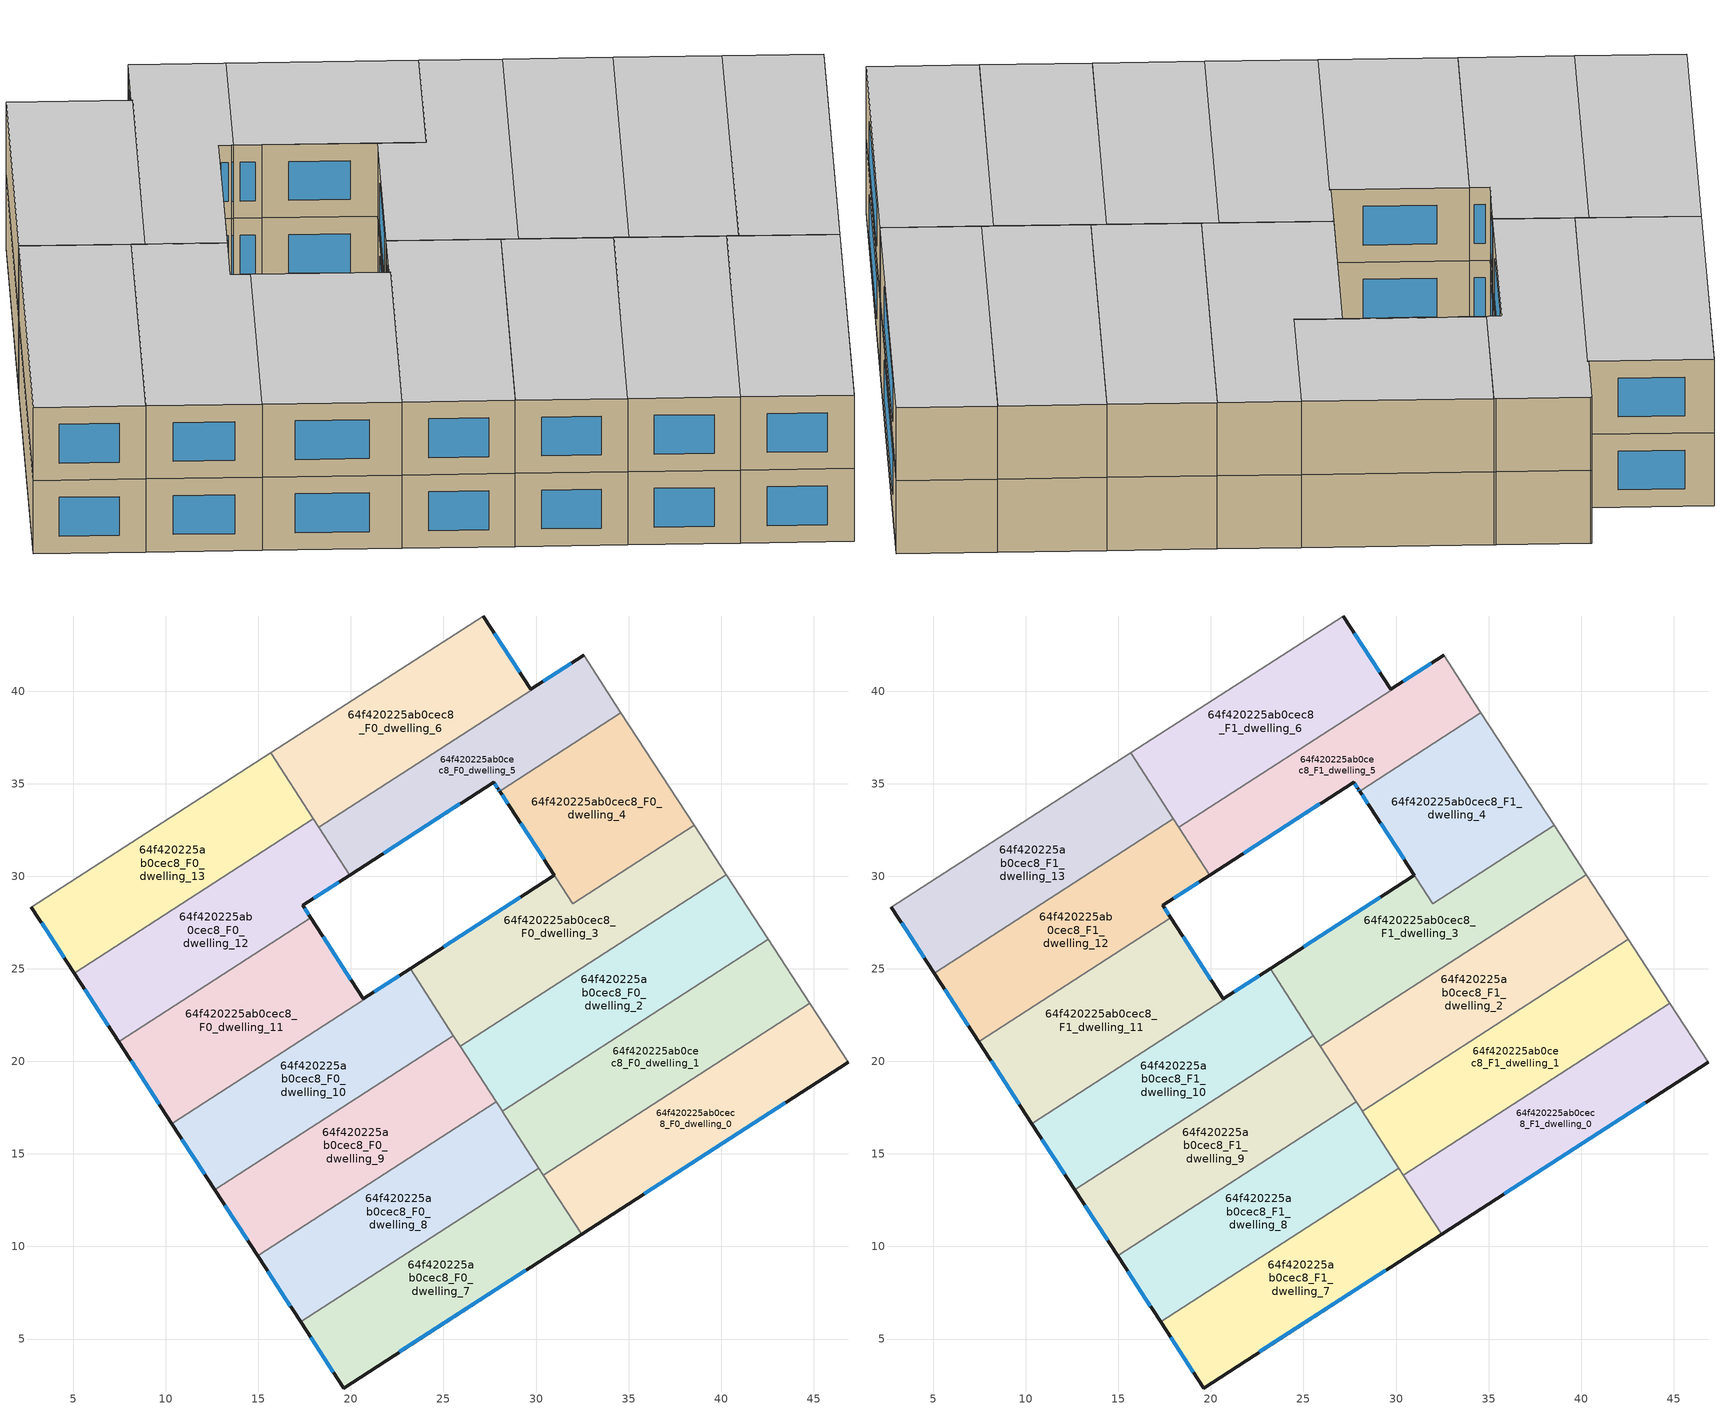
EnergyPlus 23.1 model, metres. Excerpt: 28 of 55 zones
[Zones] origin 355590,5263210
64f420225ab0cec8_F0_dwelling_0
 floor ground (EU_floor_Construction): 44.78,23.15 46.86,19.95 32.46,10.66 30.4,13.86 z0
 wall outside (EU_wall_Construction): 32.46,10.66 46.86,19.95 z0:3
 wall to 64f420225ab0cec8_F0_dwelling_1 (EU_wall_Construction): 44.78,23.15 30.4,13.86 z0:3
 wall adiabatic (EU_wall_Construction): 46.86,19.95 44.78,23.15 z0:3
 wall to 64f420225ab0cec8_F0_dwelling_7 (EU_wall_Construction): 30.4,13.86 32.46,10.66 z0:3
 window (EU_Window_Construction): 35.84,12.84 43.48,17.77 z0.7:2.3
64f420225ab0cec8_F0_dwelling_1
 floor ground (EU_floor_Construction): 42.54,26.6 44.78,23.15 30.4,13.86 28.16,17.32 z0
 wall to 64f420225ab0cec8_F0_dwelling_2 (EU_wall_Construction): 42.54,26.6 28.16,17.32 z0:3
 wall adiabatic (EU_wall_Construction): 44.78,23.15 42.54,26.6 z0:3
 wall to 64f420225ab0cec8_F0_dwelling_8 (EU_wall_Construction): 28.16,17.32 30.15,14.24 z0:3
 wall to 64f420225ab0cec8_F0_dwelling_7 (EU_wall_Construction): 30.15,14.24 30.4,13.86 z0:3
64f420225ab0cec8_F0_dwelling_10
 floor ground (EU_floor_Construction): 23.22,24.97 25.53,21.4 12.64,13.08 10.32,16.64 20.7,23.34 20.67,23.39 23.19,25.02 z0
 wall outside (EU_wall_Construction): 10.32,16.64 12.64,13.08 / 23.19,25.02 20.67,23.39 z0:3
 wall to 64f420225ab0cec8_F0_dwelling_9 (EU_wall_Construction): 12.64,13.08 25.53,21.4 z0:3
 wall to 64f420225ab0cec8_F0_dwelling_11 (EU_wall_Construction): 20.69,23.34 10.32,16.64 / 20.67,23.39 20.7,23.34 z0:3
 wall to 64f420225ab0cec8_F0_dwelling_3 (EU_wall_Construction): 25.53,21.4 23.22,24.97 23.19,25.02 z0:3
 window (EU_Window_Construction): 10.87,15.81 12.09,13.91 / 22.6,24.63 21.26,23.77 z0.7:2.3
64f420225ab0cec8_F0_dwelling_11
 floor ground (EU_floor_Construction): 17.83,27.77 20.67,23.39 20.69,23.34 10.32,16.64 7.45,21.07 z0
 wall outside (EU_wall_Construction): 20.67,23.39 17.83,27.77 / 7.45,21.07 10.32,16.64 z0:3
 wall to 64f420225ab0cec8_F0_dwelling_12 (EU_wall_Construction): 17.83,27.77 7.45,21.07 z0:3
 window (EU_Window_Construction): 20,24.42 18.49,26.74 / 8.12,20.03 9.65,17.68 z0.7:2.3
64f420225ab0cec8_F0_dwelling_12
 floor ground (EU_floor_Construction): 17.97,33.1 19.93,30.07 17.4,28.43 17.83,27.77 7.45,21.07 5.05,24.76 z0
 wall outside (EU_wall_Construction): 17.83,27.77 17.4,28.43 19.93,30.07 / 5.05,24.76 7.45,21.07 z0:3
 wall to 64f420225ab0cec8_F0_dwelling_13 (EU_wall_Construction): 17.97,33.1 5.05,24.76 z0:3
 wall to 64f420225ab0cec8_F0_dwelling_5 (EU_wall_Construction): 19.93,30.07 18.26,32.66 z0:3
 wall to 64f420225ab0cec8_F0_dwelling_6 (EU_wall_Construction): 18.26,32.66 17.97,33.1 z0:3
 window (EU_Window_Construction): 17.99,28.81 19.34,29.68 / 17.72,27.92 17.5,28.27 / 5.61,23.89 6.89,21.94 z0.7:2.3
64f420225ab0cec8_F0_dwelling_13
 floor ground (EU_floor_Construction): 15.67,36.67 17.97,33.1 5.05,24.76 2.74,28.32 z0
 wall outside (EU_wall_Construction): 2.74,28.32 5.05,24.76 z0:3
 wall adiabatic (EU_wall_Construction): 15.67,36.67 2.74,28.32 z0:3
 wall to 64f420225ab0cec8_F0_dwelling_6 (EU_wall_Construction): 17.97,33.1 15.67,36.67 z0:3
 window (EU_Window_Construction): 3.28,27.49 4.51,25.6 z0.7:2.3
64f420225ab0cec8_F0_dwelling_2
 floor ground (EU_floor_Construction): 40.27,30.1 42.54,26.6 28.16,17.32 25.9,20.82 z0
 wall to 64f420225ab0cec8_F0_dwelling_3 (EU_wall_Construction): 40.27,30.1 25.9,20.82 z0:3
 wall adiabatic (EU_wall_Construction): 42.54,26.6 40.27,30.1 z0:3
 wall to 64f420225ab0cec8_F0_dwelling_9 (EU_wall_Construction): 25.9,20.82 27.84,17.82 z0:3
 wall to 64f420225ab0cec8_F0_dwelling_8 (EU_wall_Construction): 27.84,17.82 28.16,17.32 z0:3
64f420225ab0cec8_F0_dwelling_3
 floor ground (EU_floor_Construction): 38.54,32.75 40.27,30.1 25.9,20.82 23.19,25.02 30.99,30.05 28.61,33.73 31.99,28.53 z0
 wall outside (EU_wall_Construction): 28.61,33.73 30.99,30.05 23.19,25.02 z0:3
 wall to 64f420225ab0cec8_F0_dwelling_4 (EU_wall_Construction): 38.54,32.75 31.99,28.53 28.61,33.73 z0:3
 wall adiabatic (EU_wall_Construction): 40.27,30.1 38.54,32.75 z0:3
 wall to 64f420225ab0cec8_F0_dwelling_9 (EU_wall_Construction): 25.53,21.4 25.9,20.82 z0:3
 window (EU_Window_Construction): 29.16,28.87 25.02,26.2 / 29.17,32.86 30.43,30.91 z0.7:2.3
64f420225ab0cec8_F0_dwelling_4
 floor ground (EU_floor_Construction): 34.59,38.84 38.54,32.75 31.99,28.53 28.03,34.6 z0
 wall outside (EU_wall_Construction): 28.03,34.6 28.6,33.72 z0:3
 wall to 64f420225ab0cec8_F0_dwelling_5 (EU_wall_Construction): 34.59,38.84 28.03,34.6 z0:3
 wall adiabatic (EU_wall_Construction): 38.54,32.75 34.59,38.84 z0:3
 window (EU_Window_Construction): 28.17,34.4 28.47,33.93 z0.7:2.3
64f420225ab0cec8_F0_dwelling_5
 floor ground (EU_floor_Construction): 32.59,41.91 34.53,38.92 34.59,38.84 28.03,34.6 27.98,34.69 27.72,35.09 19.93,30.07 18.26,32.66 29.74,40.07 29.72,40.1 32.57,41.94 z0
 wall outside (EU_wall_Construction): 19.93,30.07 27.72,35.09 27.98,34.69 28.03,34.6 / 32.57,41.94 29.72,40.1 z0:3
 wall to 64f420225ab0cec8_F0_dwelling_6 (EU_wall_Construction): 29.72,40.1 29.74,40.07 / 29.73,40.06 18.26,32.66 z0:3
 wall adiabatic (EU_wall_Construction): 34.59,38.84 34.53,38.92 32.59,41.91 32.57,41.94 z0:3
 window (EU_Window_Construction): 27.78,35 27.92,34.78 / 21.76,31.25 25.89,33.91 / 31.9,41.51 30.39,40.53 / 27.99,34.67 28.02,34.62 z0.7:2.3
64f420225ab0cec8_F0_dwelling_6
 floor ground (EU_floor_Construction): 27.14,44.07 29.71,40.1 29.74,40.07 18.26,32.66 15.67,36.67 z0
 wall outside (EU_wall_Construction): 29.71,40.1 27.14,44.07 z0:3
 wall adiabatic (EU_wall_Construction): 27.14,44.07 15.67,36.67 z0:3
 window (EU_Window_Construction): 29.11,41.03 27.74,43.14 z0.7:2.3
64f420225ab0cec8_F0_dwelling_7
 floor ground (EU_floor_Construction): 30.15,14.24 32.46,10.66 19.6,2.35 17.28,5.93 z0
 wall outside (EU_wall_Construction): 17.28,5.93 19.6,2.35 32.46,10.66 z0:3
 wall to 64f420225ab0cec8_F0_dwelling_8 (EU_wall_Construction): 30.15,14.24 17.28,5.93 z0:3
 window (EU_Window_Construction): 22.62,4.3 29.44,8.71 / 17.82,5.09 19.05,3.19 z0.7:2.3
64f420225ab0cec8_F0_dwelling_8
 floor ground (EU_floor_Construction): 27.84,17.82 30.15,14.24 17.28,5.93 14.96,9.5 z0
 wall outside (EU_wall_Construction): 14.96,9.5 17.28,5.93 z0:3
 wall to 64f420225ab0cec8_F0_dwelling_9 (EU_wall_Construction): 27.84,17.82 14.96,9.5 z0:3
 window (EU_Window_Construction): 15.5,8.66 16.73,6.77 z0.7:2.3
64f420225ab0cec8_F0_dwelling_9
 floor ground (EU_floor_Construction): 25.53,21.4 27.84,17.82 14.96,9.5 12.64,13.08 z0
 wall outside (EU_wall_Construction): 12.64,13.08 14.96,9.5 z0:3
 window (EU_Window_Construction): 13.18,12.24 14.41,10.34 z0.7:2.3
64f420225ab0cec8_F1_dwelling_0
 floor to 64f420225ab0cec8_F0_dwelling_0 (EU_floor_Construction): 44.78,23.15 46.86,19.95 32.46,10.66 30.4,13.86 z3
 wall outside (EU_wall_Construction): 32.46,10.66 46.86,19.95 z3:6
 wall to 64f420225ab0cec8_F1_dwelling_1 (EU_wall_Construction): 44.78,23.15 30.4,13.86 z3:6
 wall adiabatic (EU_wall_Construction): 46.86,19.95 44.78,23.15 z3:6
 wall to 64f420225ab0cec8_F1_dwelling_7 (EU_wall_Construction): 30.4,13.86 32.46,10.66 z3:6
 window (EU_Window_Construction): 35.84,12.84 43.48,17.77 z3.7:5.3
 ceiling to 64f420225ab0cec8_F2_dwelling_0 (EU_floor_Construction): 46.86,19.95 44.78,23.15 30.4,13.86 32.46,10.66 z6
64f420225ab0cec8_F1_dwelling_1
 floor to 64f420225ab0cec8_F0_dwelling_1 (EU_floor_Construction): 42.54,26.6 44.78,23.15 30.4,13.86 28.16,17.32 z3
 wall to 64f420225ab0cec8_F1_dwelling_2 (EU_wall_Construction): 42.54,26.6 28.16,17.32 z3:6
 wall adiabatic (EU_wall_Construction): 44.78,23.15 42.54,26.6 z3:6
 wall to 64f420225ab0cec8_F1_dwelling_8 (EU_wall_Construction): 28.16,17.32 30.15,14.24 z3:6
 wall to 64f420225ab0cec8_F1_dwelling_7 (EU_wall_Construction): 30.15,14.24 30.4,13.86 z3:6
 ceiling to 64f420225ab0cec8_F2_dwelling_1 (EU_floor_Construction): 44.78,23.15 42.54,26.6 28.16,17.32 30.4,13.86 z6
64f420225ab0cec8_F1_dwelling_10
 floor to 64f420225ab0cec8_F0_dwelling_10 (EU_floor_Construction): 23.22,24.97 25.53,21.4 12.64,13.08 10.32,16.64 20.7,23.34 20.67,23.39 23.19,25.02 z3
 wall outside (EU_wall_Construction): 10.32,16.64 12.64,13.08 / 23.19,25.02 20.67,23.39 z3:6
 wall to 64f420225ab0cec8_F1_dwelling_9 (EU_wall_Construction): 12.64,13.08 25.53,21.4 z3:6
 wall to 64f420225ab0cec8_F1_dwelling_11 (EU_wall_Construction): 20.69,23.34 10.32,16.64 / 20.67,23.39 20.7,23.34 z3:6
 wall to 64f420225ab0cec8_F1_dwelling_3 (EU_wall_Construction): 25.53,21.4 23.22,24.97 23.19,25.02 z3:6
 window (EU_Window_Construction): 10.87,15.81 12.09,13.91 / 22.6,24.63 21.26,23.77 z3.7:5.3
 ceiling to 64f420225ab0cec8_F2_dwelling_10 (EU_floor_Construction): 25.53,21.4 23.22,24.97 23.19,25.02 20.67,23.39 20.7,23.34 10.32,16.64 12.64,13.08 z6
64f420225ab0cec8_F1_dwelling_11
 floor to 64f420225ab0cec8_F0_dwelling_11 (EU_floor_Construction): 17.83,27.77 20.67,23.39 20.69,23.34 10.32,16.64 7.45,21.07 z3
 wall outside (EU_wall_Construction): 20.67,23.39 17.83,27.77 / 7.45,21.07 10.32,16.64 z3:6
 wall to 64f420225ab0cec8_F1_dwelling_12 (EU_wall_Construction): 17.83,27.77 7.45,21.07 z3:6
 window (EU_Window_Construction): 20,24.42 18.49,26.74 / 8.12,20.03 9.65,17.68 z3.7:5.3
 ceiling to 64f420225ab0cec8_F2_dwelling_11 (EU_floor_Construction): 20.69,23.34 20.67,23.39 17.83,27.77 7.45,21.07 10.32,16.64 z6
64f420225ab0cec8_F1_dwelling_12
 floor to 64f420225ab0cec8_F0_dwelling_12 (EU_floor_Construction): 17.97,33.1 19.93,30.07 17.4,28.43 17.83,27.77 7.45,21.07 5.05,24.76 z3
 wall outside (EU_wall_Construction): 17.83,27.77 17.4,28.43 19.93,30.07 / 5.05,24.76 7.45,21.07 z3:6
 wall to 64f420225ab0cec8_F1_dwelling_13 (EU_wall_Construction): 17.97,33.1 5.05,24.76 z3:6
 wall to 64f420225ab0cec8_F1_dwelling_5 (EU_wall_Construction): 19.93,30.07 18.26,32.66 z3:6
 wall to 64f420225ab0cec8_F1_dwelling_6 (EU_wall_Construction): 18.26,32.66 17.97,33.1 z3:6
 window (EU_Window_Construction): 17.99,28.81 19.34,29.68 / 17.72,27.92 17.5,28.27 / 5.61,23.89 6.89,21.94 z3.7:5.3
 ceiling to 64f420225ab0cec8_F2_dwelling_12 (EU_floor_Construction): 17.83,27.77 17.4,28.43 19.93,30.07 17.97,33.1 5.05,24.76 7.45,21.07 z6
64f420225ab0cec8_F1_dwelling_13
 floor to 64f420225ab0cec8_F0_dwelling_13 (EU_floor_Construction): 15.67,36.67 17.97,33.1 5.05,24.76 2.74,28.32 z3
 wall outside (EU_wall_Construction): 2.74,28.32 5.05,24.76 z3:6
 wall adiabatic (EU_wall_Construction): 15.67,36.67 2.74,28.32 z3:6
 wall to 64f420225ab0cec8_F1_dwelling_6 (EU_wall_Construction): 17.97,33.1 15.67,36.67 z3:6
 window (EU_Window_Construction): 3.28,27.49 4.51,25.6 z3.7:5.3
 ceiling to 64f420225ab0cec8_F2_dwelling_13 (EU_floor_Construction): 17.97,33.1 15.67,36.67 2.74,28.32 5.05,24.76 z6
64f420225ab0cec8_F1_dwelling_2
 floor to 64f420225ab0cec8_F0_dwelling_2 (EU_floor_Construction): 40.27,30.1 42.54,26.6 28.16,17.32 25.9,20.82 z3
 wall to 64f420225ab0cec8_F1_dwelling_3 (EU_wall_Construction): 40.27,30.1 25.9,20.82 z3:6
 wall adiabatic (EU_wall_Construction): 42.54,26.6 40.27,30.1 z3:6
 wall to 64f420225ab0cec8_F1_dwelling_9 (EU_wall_Construction): 25.9,20.82 27.84,17.82 z3:6
 wall to 64f420225ab0cec8_F1_dwelling_8 (EU_wall_Construction): 27.84,17.82 28.16,17.32 z3:6
 ceiling to 64f420225ab0cec8_F2_dwelling_2 (EU_floor_Construction): 42.54,26.6 40.27,30.1 25.9,20.82 28.16,17.32 z6
64f420225ab0cec8_F1_dwelling_3
 floor to 64f420225ab0cec8_F0_dwelling_3 (EU_floor_Construction): 38.54,32.75 40.27,30.1 25.9,20.82 23.19,25.02 30.99,30.05 28.61,33.73 31.99,28.53 z3
 wall outside (EU_wall_Construction): 28.61,33.73 30.99,30.05 23.19,25.02 z3:6
 wall to 64f420225ab0cec8_F1_dwelling_4 (EU_wall_Construction): 38.54,32.75 31.99,28.53 28.61,33.73 z3:6
 wall adiabatic (EU_wall_Construction): 40.27,30.1 38.54,32.75 z3:6
 wall to 64f420225ab0cec8_F1_dwelling_9 (EU_wall_Construction): 25.53,21.4 25.9,20.82 z3:6
 window (EU_Window_Construction): 29.16,28.87 25.02,26.2 / 29.17,32.86 30.43,30.91 z3.7:5.3
 ceiling to 64f420225ab0cec8_F2_dwelling_3 (EU_floor_Construction): 40.27,30.1 38.54,32.75 31.99,28.53 28.61,33.73 30.99,30.05 23.19,25.02 25.9,20.82 z6
64f420225ab0cec8_F1_dwelling_4
 floor to 64f420225ab0cec8_F0_dwelling_4 (EU_floor_Construction): 34.59,38.84 38.54,32.75 31.99,28.53 28.03,34.6 z3
 wall outside (EU_wall_Construction): 28.03,34.6 28.6,33.72 z3:6
 wall to 64f420225ab0cec8_F1_dwelling_5 (EU_wall_Construction): 34.59,38.84 28.03,34.6 z3:6
 wall adiabatic (EU_wall_Construction): 38.54,32.75 34.59,38.84 z3:6
 window (EU_Window_Construction): 28.17,34.4 28.47,33.93 z3.7:5.3
 ceiling to 64f420225ab0cec8_F2_dwelling_4 (EU_floor_Construction): 38.54,32.75 34.59,38.84 28.03,34.6 31.99,28.53 z6
64f420225ab0cec8_F1_dwelling_5
 floor to 64f420225ab0cec8_F0_dwelling_5 (EU_floor_Construction): 32.59,41.91 34.53,38.92 34.59,38.84 28.03,34.6 27.98,34.69 27.72,35.09 19.93,30.07 18.26,32.66 29.74,40.07 29.72,40.1 32.57,41.94 z3
 wall outside (EU_wall_Construction): 19.93,30.07 27.72,35.09 27.98,34.69 28.03,34.6 / 32.57,41.94 29.72,40.1 z3:6
 wall to 64f420225ab0cec8_F1_dwelling_6 (EU_wall_Construction): 29.72,40.1 29.74,40.07 / 29.73,40.06 18.26,32.66 z3:6
 wall adiabatic (EU_wall_Construction): 34.59,38.84 34.53,38.92 32.59,41.91 32.57,41.94 z3:6
 window (EU_Window_Construction): 27.78,35 27.92,34.78 / 21.76,31.25 25.89,33.91 / 31.9,41.51 30.39,40.53 / 27.99,34.67 28.02,34.62 z3.7:5.3
 ceiling to 64f420225ab0cec8_F2_dwelling_5 (EU_floor_Construction): 28.03,34.6 34.59,38.84 34.53,38.92 32.59,41.91 32.57,41.94 29.72,40.1 29.74,40.07 18.26,32.66 19.93,30.07 27.72,35.09 27.98,34.69 z6
64f420225ab0cec8_F1_dwelling_6
 floor to 64f420225ab0cec8_F0_dwelling_6 (EU_floor_Construction): 27.14,44.07 29.72,40.1 29.73,40.06 18.26,32.66 15.67,36.67 z3
 wall outside (EU_wall_Construction): 29.71,40.1 27.14,44.07 z3:6
 wall adiabatic (EU_wall_Construction): 27.14,44.07 15.67,36.67 z3:6
 window (EU_Window_Construction): 29.11,41.03 27.74,43.14 z3.7:5.3
 ceiling to 64f420225ab0cec8_F2_dwelling_6 (EU_floor_Construction): 29.73,40.06 29.72,40.1 27.14,44.07 15.67,36.67 18.26,32.66 z6
64f420225ab0cec8_F1_dwelling_7
 floor to 64f420225ab0cec8_F0_dwelling_7 (EU_floor_Construction): 30.15,14.24 32.46,10.66 19.6,2.35 17.28,5.93 z3
 wall outside (EU_wall_Construction): 17.28,5.93 19.6,2.35 32.46,10.66 z3:6
 wall to 64f420225ab0cec8_F1_dwelling_8 (EU_wall_Construction): 30.15,14.24 17.28,5.93 z3:6
 window (EU_Window_Construction): 22.62,4.3 29.44,8.71 / 17.82,5.09 19.05,3.19 z3.7:5.3
 ceiling to 64f420225ab0cec8_F2_dwelling_7 (EU_floor_Construction): 32.46,10.66 30.15,14.24 17.28,5.93 19.6,2.35 z6
64f420225ab0cec8_F1_dwelling_8
 floor to 64f420225ab0cec8_F0_dwelling_8 (EU_floor_Construction): 27.84,17.82 30.15,14.24 17.28,5.93 14.96,9.5 z3
 wall outside (EU_wall_Construction): 14.96,9.5 17.28,5.93 z3:6
 wall to 64f420225ab0cec8_F1_dwelling_9 (EU_wall_Construction): 27.84,17.82 14.96,9.5 z3:6
 window (EU_Window_Construction): 15.5,8.66 16.73,6.77 z3.7:5.3
 ceiling to 64f420225ab0cec8_F2_dwelling_8 (EU_floor_Construction): 30.15,14.24 27.84,17.82 14.96,9.5 17.28,5.93 z6
64f420225ab0cec8_F1_dwelling_9
 floor to 64f420225ab0cec8_F0_dwelling_9 (EU_floor_Construction): 25.53,21.4 27.84,17.82 14.96,9.5 12.64,13.08 z3
 wall outside (EU_wall_Construction): 12.64,13.08 14.96,9.5 z3:6
 window (EU_Window_Construction): 13.18,12.24 14.41,10.34 z3.7:5.3
 ceiling to 64f420225ab0cec8_F2_dwelling_9 (EU_floor_Construction): 27.84,17.82 25.53,21.4 12.64,13.08 14.96,9.5 z6
[Building]
EU S2 Campaign: North Axis=0; Terrain=City; Solar Distribution=FullExterior
[Site:Location]
Budapest.Ferenc.Liszt.Intl.AP: Latitude=47.437; Longitude=19.256; Time Zone=1; Elevation=185
[SizingPeriod:WeatherFileDays]
AnnualSizingPeriod: Begin Month=1; Begin Day of Month=1; End Month=12; End Day of Month=31; Day of Week for Start Day=Monday; Use Weather File Daylight Saving Period=No; Use Weather File Rain and Snow Indicators=No
[MATERIAL]
EU_InternalMass_Material: Roughness=MediumRough; Thickness=0.1; Conductivity=1; Density=1800; Specific Heat=900; Thermal Absorptance=0.9; Solar Absorptance=0.7; Visible Absorptance=0.7
[MATERIAL:NOMASS] Roughness=MediumRough; Thermal Absorptance=0.9; Solar Absorptance=0.7; Visible Absorptance=0.7
Name | Thermal Resistance
EU_wall_NoMass | 0.832559
EU_floor_NoMass | 0.872794
[WINDOWMATERIAL:SIMPLEGLAZINGSYSTEM]
EU_Window_SimpleGlazing: UFactor=2.79869; Solar Heat Gain Coefficient=0.75; Visible Transmittance=0.75
[CONSTRUCTION]
EU_wall_Construction: EU_wall_NoMass
EU_floor_Construction: EU_floor_NoMass
EU_Window_Construction: EU_Window_SimpleGlazing
EU_InternalMass_Construction: EU_InternalMass_Material
[ZONE] Type=1; Multiplier=1; Ceiling Height=autocalculate; Floor Area=autocalculate; Part of Total Floor Area=Yes
Name | Volume
64f420225ab0cec8_F0_dwelling_0; 64f420225ab0cec8_F1_dwelling_0 | 195.946
64f420225ab0cec8_F0_dwelling_1; 64f420225ab0cec8_F1_dwelling_1 | 211.4
64f420225ab0cec8_F0_dwelling_10; 64f420225ab0cec8_F1_dwelling_10 | 196.445
64f420225ab0cec8_F0_dwelling_11; 64f420225ab0cec8_F1_dwelling_11 | 195.418
64f420225ab0cec8_F0_dwelling_12; 64f420225ab0cec8_F1_dwelling_12 | 195.96
64f420225ab0cec8_F0_dwelling_13; 64f420225ab0cec8_F1_dwelling_13 | 195.952
64f420225ab0cec8_F0_dwelling_2; 64f420225ab0cec8_F1_dwelling_2 | 213.88
64f420225ab0cec8_F0_dwelling_3; 64f420225ab0cec8_F1_dwelling_3 | 213.415
64f420225ab0cec8_F0_dwelling_4; 64f420225ab0cec8_F1_dwelling_4 | 169.739
64f420225ab0cec8_F0_dwelling_5; 64f420225ab0cec8_F1_dwelling_5 | 171.793
64f420225ab0cec8_F0_dwelling_6 | 195.53
64f420225ab0cec8_F1_dwelling_6 | 195.539
64f420225ab0cec8_F0_dwelling_7; 64f420225ab0cec8_F1_dwelling_7 | 195.931
64f420225ab0cec8_F0_dwelling_8; 64f420225ab0cec8_F1_dwelling_8 | 195.998
64f420225ab0cec8_F0_dwelling_9; 64f420225ab0cec8_F1_dwelling_9 | 195.95
[INTERNALMASS] Construction=EU_InternalMass_Construction
Name | Zone or ZoneList | Surface Area
64f420225ab0cec8_F0_dwelling_0_EU_InternalMass | 64f420225ab0cec8_F0_dwelling_0 | 65.3153
64f420225ab0cec8_F0_dwelling_1_EU_InternalMass | 64f420225ab0cec8_F0_dwelling_1 | 70.462
64f420225ab0cec8_F0_dwelling_2_EU_InternalMass | 64f420225ab0cec8_F0_dwelling_2 | 71.2972
64f420225ab0cec8_F0_dwelling_3_EU_InternalMass | 64f420225ab0cec8_F0_dwelling_3 | 71.1469
64f420225ab0cec8_F0_dwelling_4_EU_InternalMass | 64f420225ab0cec8_F0_dwelling_4 | 56.5651
64f420225ab0cec8_F0_dwelling_5_EU_InternalMass | 64f420225ab0cec8_F0_dwelling_5 | 57.2656
64f420225ab0cec8_F0_dwelling_6_EU_InternalMass | 64f420225ab0cec8_F0_dwelling_6 | 65.179
64f420225ab0cec8_F0_dwelling_7_EU_InternalMass | 64f420225ab0cec8_F0_dwelling_7 | 65.3102
64f420225ab0cec8_F0_dwelling_8_EU_InternalMass | 64f420225ab0cec8_F0_dwelling_8 | 65.3327
64f420225ab0cec8_F0_dwelling_9_EU_InternalMass | 64f420225ab0cec8_F0_dwelling_9 | 65.3166
64f420225ab0cec8_F0_dwelling_10_EU_InternalMass | 64f420225ab0cec8_F0_dwelling_10 | 65.4818
64f420225ab0cec8_F0_dwelling_11_EU_InternalMass | 64f420225ab0cec8_F0_dwelling_11 | 65.1385
64f420225ab0cec8_F0_dwelling_12_EU_InternalMass | 64f420225ab0cec8_F0_dwelling_12 | 65.32
64f420225ab0cec8_F0_dwelling_13_EU_InternalMass | 64f420225ab0cec8_F0_dwelling_13 | 65.3174
64f420225ab0cec8_F1_dwelling_0_EU_InternalMass | 64f420225ab0cec8_F1_dwelling_0 | 65.3153
64f420225ab0cec8_F1_dwelling_1_EU_InternalMass | 64f420225ab0cec8_F1_dwelling_1 | 70.462
64f420225ab0cec8_F1_dwelling_2_EU_InternalMass | 64f420225ab0cec8_F1_dwelling_2 | 71.2972
64f420225ab0cec8_F1_dwelling_3_EU_InternalMass | 64f420225ab0cec8_F1_dwelling_3 | 71.1469
64f420225ab0cec8_F1_dwelling_4_EU_InternalMass | 64f420225ab0cec8_F1_dwelling_4 | 56.5651
64f420225ab0cec8_F1_dwelling_5_EU_InternalMass | 64f420225ab0cec8_F1_dwelling_5 | 57.2656
64f420225ab0cec8_F1_dwelling_6_EU_InternalMass | 64f420225ab0cec8_F1_dwelling_6 | 65.179
64f420225ab0cec8_F1_dwelling_7_EU_InternalMass | 64f420225ab0cec8_F1_dwelling_7 | 65.3102
64f420225ab0cec8_F1_dwelling_8_EU_InternalMass | 64f420225ab0cec8_F1_dwelling_8 | 65.3327
64f420225ab0cec8_F1_dwelling_9_EU_InternalMass | 64f420225ab0cec8_F1_dwelling_9 | 65.3166
64f420225ab0cec8_F1_dwelling_10_EU_InternalMass | 64f420225ab0cec8_F1_dwelling_10 | 65.4818
64f420225ab0cec8_F1_dwelling_11_EU_InternalMass | 64f420225ab0cec8_F1_dwelling_11 | 65.1385
64f420225ab0cec8_F1_dwelling_12_EU_InternalMass | 64f420225ab0cec8_F1_dwelling_12 | 65.32
64f420225ab0cec8_F1_dwelling_13_EU_InternalMass | 64f420225ab0cec8_F1_dwelling_13 | 65.3174
[OTHEREQUIPMENT] Fuel Type=Electricity; Design Level Calculation Method=Watts/Area; Power per Zone Floor Area=1; Fraction Latent=0; Fraction Radiant=0; Fraction Lost=0; Carbon Dioxide Generation Rate=0; EndUse Subcategory=EU_Step8_InternalGains
Name | Zone or ZoneList or Space or SpaceList | Schedule
EU_Step8_InternalGain_64f420225ab0cec8_F0_dwelling_0_f000 | 64f420225ab0cec8_F0_dwelling_0 | EU_Step8_GainSchedule_64f420225ab0cec8_F0_dwelling_0_f000
EU_Step8_InternalGain_64f420225ab0cec8_F0_dwelling_1_f000 | 64f420225ab0cec8_F0_dwelling_1 | EU_Step8_GainSchedule_64f420225ab0cec8_F0_dwelling_1_f000
EU_Step8_InternalGain_64f420225ab0cec8_F0_dwelling_2_f000 | 64f420225ab0cec8_F0_dwelling_2 | EU_Step8_GainSchedule_64f420225ab0cec8_F0_dwelling_2_f000
EU_Step8_InternalGain_64f420225ab0cec8_F0_dwelling_3_f000 | 64f420225ab0cec8_F0_dwelling_3 | EU_Step8_GainSchedule_64f420225ab0cec8_F0_dwelling_3_f000
EU_Step8_InternalGain_64f420225ab0cec8_F0_dwelling_4_f000 | 64f420225ab0cec8_F0_dwelling_4 | EU_Step8_GainSchedule_64f420225ab0cec8_F0_dwelling_4_f000
EU_Step8_InternalGain_64f420225ab0cec8_F0_dwelling_5_f000 | 64f420225ab0cec8_F0_dwelling_5 | EU_Step8_GainSchedule_64f420225ab0cec8_F0_dwelling_5_f000
EU_Step8_InternalGain_64f420225ab0cec8_F0_dwelling_6_f000 | 64f420225ab0cec8_F0_dwelling_6 | EU_Step8_GainSchedule_64f420225ab0cec8_F0_dwelling_6_f000
EU_Step8_InternalGain_64f420225ab0cec8_F0_dwelling_7_f000 | 64f420225ab0cec8_F0_dwelling_7 | EU_Step8_GainSchedule_64f420225ab0cec8_F0_dwelling_7_f000
EU_Step8_InternalGain_64f420225ab0cec8_F0_dwelling_8_f000 | 64f420225ab0cec8_F0_dwelling_8 | EU_Step8_GainSchedule_64f420225ab0cec8_F0_dwelling_8_f000
EU_Step8_InternalGain_64f420225ab0cec8_F0_dwelling_9_f000 | 64f420225ab0cec8_F0_dwelling_9 | EU_Step8_GainSchedule_64f420225ab0cec8_F0_dwelling_9_f000
EU_Step8_InternalGain_64f420225ab0cec8_F0_dwelling_10_f000 | 64f420225ab0cec8_F0_dwelling_10 | EU_Step8_GainSchedule_64f420225ab0cec8_F0_dwelling_10_f000
EU_Step8_InternalGain_64f420225ab0cec8_F0_dwelling_11_f000 | 64f420225ab0cec8_F0_dwelling_11 | EU_Step8_GainSchedule_64f420225ab0cec8_F0_dwelling_11_f000
EU_Step8_InternalGain_64f420225ab0cec8_F0_dwelling_12_f000 | 64f420225ab0cec8_F0_dwelling_12 | EU_Step8_GainSchedule_64f420225ab0cec8_F0_dwelling_12_f000
EU_Step8_InternalGain_64f420225ab0cec8_F0_dwelling_13_f000 | 64f420225ab0cec8_F0_dwelling_13 | EU_Step8_GainSchedule_64f420225ab0cec8_F0_dwelling_13_f000
EU_Step8_InternalGain_64f420225ab0cec8_F1_dwelling_0_f000 | 64f420225ab0cec8_F1_dwelling_0 | EU_Step8_GainSchedule_64f420225ab0cec8_F1_dwelling_0_f000
EU_Step8_InternalGain_64f420225ab0cec8_F1_dwelling_1_f000 | 64f420225ab0cec8_F1_dwelling_1 | EU_Step8_GainSchedule_64f420225ab0cec8_F1_dwelling_1_f000
EU_Step8_InternalGain_64f420225ab0cec8_F1_dwelling_2_f000 | 64f420225ab0cec8_F1_dwelling_2 | EU_Step8_GainSchedule_64f420225ab0cec8_F1_dwelling_2_f000
EU_Step8_InternalGain_64f420225ab0cec8_F1_dwelling_3_f000 | 64f420225ab0cec8_F1_dwelling_3 | EU_Step8_GainSchedule_64f420225ab0cec8_F1_dwelling_3_f000
EU_Step8_InternalGain_64f420225ab0cec8_F1_dwelling_4_f000 | 64f420225ab0cec8_F1_dwelling_4 | EU_Step8_GainSchedule_64f420225ab0cec8_F1_dwelling_4_f000
EU_Step8_InternalGain_64f420225ab0cec8_F1_dwelling_5_f000 | 64f420225ab0cec8_F1_dwelling_5 | EU_Step8_GainSchedule_64f420225ab0cec8_F1_dwelling_5_f000
EU_Step8_InternalGain_64f420225ab0cec8_F1_dwelling_6_f000 | 64f420225ab0cec8_F1_dwelling_6 | EU_Step8_GainSchedule_64f420225ab0cec8_F1_dwelling_6_f000
EU_Step8_InternalGain_64f420225ab0cec8_F1_dwelling_7_f000 | 64f420225ab0cec8_F1_dwelling_7 | EU_Step8_GainSchedule_64f420225ab0cec8_F1_dwelling_7_f000
EU_Step8_InternalGain_64f420225ab0cec8_F1_dwelling_8_f000 | 64f420225ab0cec8_F1_dwelling_8 | EU_Step8_GainSchedule_64f420225ab0cec8_F1_dwelling_8_f000
EU_Step8_InternalGain_64f420225ab0cec8_F1_dwelling_9_f000 | 64f420225ab0cec8_F1_dwelling_9 | EU_Step8_GainSchedule_64f420225ab0cec8_F1_dwelling_9_f000
EU_Step8_InternalGain_64f420225ab0cec8_F1_dwelling_10_f000 | 64f420225ab0cec8_F1_dwelling_10 | EU_Step8_GainSchedule_64f420225ab0cec8_F1_dwelling_10_f000
EU_Step8_InternalGain_64f420225ab0cec8_F1_dwelling_11_f000 | 64f420225ab0cec8_F1_dwelling_11 | EU_Step8_GainSchedule_64f420225ab0cec8_F1_dwelling_11_f000
EU_Step8_InternalGain_64f420225ab0cec8_F1_dwelling_12_f000 | 64f420225ab0cec8_F1_dwelling_12 | EU_Step8_GainSchedule_64f420225ab0cec8_F1_dwelling_12_f000
EU_Step8_InternalGain_64f420225ab0cec8_F1_dwelling_13_f000 | 64f420225ab0cec8_F1_dwelling_13 | EU_Step8_GainSchedule_64f420225ab0cec8_F1_dwelling_13_f000
[ZONEVENTILATION:DESIGNFLOWRATE] Schedule=EU_AlwaysOn; Design Flow Rate Calculation Method=AirChanges/Hour; Air Changes per Hour=0.475469; Ventilation Type=Natural; Fan Pressure Rise=0; Fan Total Efficiency=1; Constant Term Coefficient=1; Temperature Term Coefficient=0; Velocity Term Coefficient=0; Velocity Squared Term Coefficient=0; Minimum Indoor Temperature=-100; Maximum Indoor Temperature=100; Delta Temperature=-100; Minimum Outdoor Temperature=-100; Maximum Outdoor Temperature=100; Maximum Wind Speed=40
Name | Zone or ZoneList or Space or SpaceList
EU_ConstantAir_64f420225ab0cec8_F0_dwelling_0 | 64f420225ab0cec8_F0_dwelling_0
EU_ConstantAir_64f420225ab0cec8_F0_dwelling_1 | 64f420225ab0cec8_F0_dwelling_1
EU_ConstantAir_64f420225ab0cec8_F0_dwelling_2 | 64f420225ab0cec8_F0_dwelling_2
EU_ConstantAir_64f420225ab0cec8_F0_dwelling_3 | 64f420225ab0cec8_F0_dwelling_3
EU_ConstantAir_64f420225ab0cec8_F0_dwelling_4 | 64f420225ab0cec8_F0_dwelling_4
EU_ConstantAir_64f420225ab0cec8_F0_dwelling_5 | 64f420225ab0cec8_F0_dwelling_5
EU_ConstantAir_64f420225ab0cec8_F0_dwelling_6 | 64f420225ab0cec8_F0_dwelling_6
EU_ConstantAir_64f420225ab0cec8_F0_dwelling_7 | 64f420225ab0cec8_F0_dwelling_7
EU_ConstantAir_64f420225ab0cec8_F0_dwelling_8 | 64f420225ab0cec8_F0_dwelling_8
EU_ConstantAir_64f420225ab0cec8_F0_dwelling_9 | 64f420225ab0cec8_F0_dwelling_9
EU_ConstantAir_64f420225ab0cec8_F0_dwelling_10 | 64f420225ab0cec8_F0_dwelling_10
EU_ConstantAir_64f420225ab0cec8_F0_dwelling_11 | 64f420225ab0cec8_F0_dwelling_11
EU_ConstantAir_64f420225ab0cec8_F0_dwelling_12 | 64f420225ab0cec8_F0_dwelling_12
EU_ConstantAir_64f420225ab0cec8_F0_dwelling_13 | 64f420225ab0cec8_F0_dwelling_13
EU_ConstantAir_64f420225ab0cec8_F1_dwelling_0 | 64f420225ab0cec8_F1_dwelling_0
EU_ConstantAir_64f420225ab0cec8_F1_dwelling_1 | 64f420225ab0cec8_F1_dwelling_1
EU_ConstantAir_64f420225ab0cec8_F1_dwelling_2 | 64f420225ab0cec8_F1_dwelling_2
EU_ConstantAir_64f420225ab0cec8_F1_dwelling_3 | 64f420225ab0cec8_F1_dwelling_3
EU_ConstantAir_64f420225ab0cec8_F1_dwelling_4 | 64f420225ab0cec8_F1_dwelling_4
EU_ConstantAir_64f420225ab0cec8_F1_dwelling_5 | 64f420225ab0cec8_F1_dwelling_5
EU_ConstantAir_64f420225ab0cec8_F1_dwelling_6 | 64f420225ab0cec8_F1_dwelling_6
EU_ConstantAir_64f420225ab0cec8_F1_dwelling_7 | 64f420225ab0cec8_F1_dwelling_7
EU_ConstantAir_64f420225ab0cec8_F1_dwelling_8 | 64f420225ab0cec8_F1_dwelling_8
EU_ConstantAir_64f420225ab0cec8_F1_dwelling_9 | 64f420225ab0cec8_F1_dwelling_9
EU_ConstantAir_64f420225ab0cec8_F1_dwelling_10 | 64f420225ab0cec8_F1_dwelling_10
EU_ConstantAir_64f420225ab0cec8_F1_dwelling_11 | 64f420225ab0cec8_F1_dwelling_11
EU_ConstantAir_64f420225ab0cec8_F1_dwelling_12 | 64f420225ab0cec8_F1_dwelling_12
EU_ConstantAir_64f420225ab0cec8_F1_dwelling_13 | 64f420225ab0cec8_F1_dwelling_13
[HVACTEMPLATE:THERMOSTAT] Constant Heating Setpoint=20; Constant Cooling Setpoint=50
EU_HeatOnly_64f420225ab0cec8_F0_dwelling_0; EU_HeatOnly_64f420225ab0cec8_F0_dwelling_1; EU_HeatOnly_64f420225ab0cec8_F0_dwelling_2; EU_HeatOnly_64f420225ab0cec8_F0_dwelling_3; EU_HeatOnly_64f420225ab0cec8_F0_dwelling_4; EU_HeatOnly_64f420225ab0cec8_F0_dwelling_5; EU_HeatOnly_64f420225ab0cec8_F0_dwelling_6; EU_HeatOnly_64f420225ab0cec8_F0_dwelling_7; EU_HeatOnly_64f420225ab0cec8_F0_dwelling_8; EU_HeatOnly_64f420225ab0cec8_F0_dwelling_9; EU_HeatOnly_64f420225ab0cec8_F0_dwelling_10; EU_HeatOnly_64f420225ab0cec8_F0_dwelling_11; EU_HeatOnly_64f420225ab0cec8_F0_dwelling_12; EU_HeatOnly_64f420225ab0cec8_F0_dwelling_13; EU_HeatOnly_64f420225ab0cec8_F1_dwelling_0; EU_HeatOnly_64f420225ab0cec8_F1_dwelling_1; EU_HeatOnly_64f420225ab0cec8_F1_dwelling_2; EU_HeatOnly_64f420225ab0cec8_F1_dwelling_3; EU_HeatOnly_64f420225ab0cec8_F1_dwelling_4; EU_HeatOnly_64f420225ab0cec8_F1_dwelling_5; EU_HeatOnly_64f420225ab0cec8_F1_dwelling_6; EU_HeatOnly_64f420225ab0cec8_F1_dwelling_7; EU_HeatOnly_64f420225ab0cec8_F1_dwelling_8; EU_HeatOnly_64f420225ab0cec8_F1_dwelling_9; EU_HeatOnly_64f420225ab0cec8_F1_dwelling_10; EU_HeatOnly_64f420225ab0cec8_F1_dwelling_11; EU_HeatOnly_64f420225ab0cec8_F1_dwelling_12; EU_HeatOnly_64f420225ab0cec8_F1_dwelling_13; EU_HeatOnly_64f420225ab0cec8_F2_dwelling_0; EU_HeatOnly_64f420225ab0cec8_F2_dwelling_1; EU_HeatOnly_64f420225ab0cec8_F2_dwelling_2; EU_HeatOnly_64f420225ab0cec8_F2_dwelling_3; EU_HeatOnly_64f420225ab0cec8_F2_dwelling_4; EU_HeatOnly_64f420225ab0cec8_F2_dwelling_5; EU_HeatOnly_64f420225ab0cec8_F2_dwelling_6; EU_HeatOnly_64f420225ab0cec8_F2_dwelling_7; EU_HeatOnly_64f420225ab0cec8_F2_dwelling_8; EU_HeatOnly_64f420225ab0cec8_F2_dwelling_9; EU_HeatOnly_64f420225ab0cec8_F2_dwelling_10; EU_HeatOnly_64f420225ab0cec8_F2_dwelling_11; EU_HeatOnly_64f420225ab0cec8_F2_dwelling_12; EU_HeatOnly_64f420225ab0cec8_F2_dwelling_13; EU_HeatOnly_64f420225ab0cec8_F3_dwelling_0; EU_HeatOnly_64f420225ab0cec8_F3_dwelling_1; EU_HeatOnly_64f420225ab0cec8_F3_dwelling_2; EU_HeatOnly_64f420225ab0cec8_F3_dwelling_3; EU_HeatOnly_64f420225ab0cec8_F3_dwelling_4; EU_HeatOnly_64f420225ab0cec8_F3_dwelling_5; EU_HeatOnly_64f420225ab0cec8_F3_dwelling_6; EU_HeatOnly_64f420225ab0cec8_F3_dwelling_7; EU_HeatOnly_64f420225ab0cec8_F3_dwelling_8; EU_HeatOnly_64f420225ab0cec8_F3_dwelling_9; EU_HeatOnly_64f420225ab0cec8_F3_dwelling_10; EU_HeatOnly_64f420225ab0cec8_F3_dwelling_11; EU_HeatOnly_64f420225ab0cec8_F3_dwelling_12
[HVACTEMPLATE:ZONE:IDEALLOADSAIRSYSTEM] System Availability Schedule=EU_AlwaysOn; Maximum Heating Supply Air Temperature=50; Minimum Cooling Supply Air Temperature=13; Maximum Heating Supply Air Humidity Ratio=0.0156; Minimum Cooling Supply Air Humidity Ratio=0.0077; Heating Limit=NoLimit; Cooling Limit=NoLimit; Heating Availability Schedule=EU_AlwaysOn; Cooling Availability Schedule=EU_CoolingOff; Dehumidification Control Type=ConstantSensibleHeatRatio; Cooling Sensible Heat Ratio=0.7; Dehumidification Setpoint=60; Humidification Control Type=None; Humidification Setpoint=30; Outdoor Air Method=None; Outdoor Air Flow Rate per Person=0.00944; Outdoor Air Flow Rate per Zone Floor Area=0; Outdoor Air Flow Rate per Zone=0; Demand Controlled Ventilation Type=None; Outdoor Air Economizer Type=NoEconomizer; Heat Recovery Type=None; Sensible Heat Recovery Effectiveness=0.7; Latent Heat Recovery Effectiveness=0.65
Name | Template Thermostat
64f420225ab0cec8_F0_dwelling_0 | EU_HeatOnly_64f420225ab0cec8_F0_dwelling_0
64f420225ab0cec8_F0_dwelling_1 | EU_HeatOnly_64f420225ab0cec8_F0_dwelling_1
64f420225ab0cec8_F0_dwelling_2 | EU_HeatOnly_64f420225ab0cec8_F0_dwelling_2
64f420225ab0cec8_F0_dwelling_3 | EU_HeatOnly_64f420225ab0cec8_F0_dwelling_3
64f420225ab0cec8_F0_dwelling_4 | EU_HeatOnly_64f420225ab0cec8_F0_dwelling_4
64f420225ab0cec8_F0_dwelling_5 | EU_HeatOnly_64f420225ab0cec8_F0_dwelling_5
64f420225ab0cec8_F0_dwelling_6 | EU_HeatOnly_64f420225ab0cec8_F0_dwelling_6
64f420225ab0cec8_F0_dwelling_7 | EU_HeatOnly_64f420225ab0cec8_F0_dwelling_7
64f420225ab0cec8_F0_dwelling_8 | EU_HeatOnly_64f420225ab0cec8_F0_dwelling_8
64f420225ab0cec8_F0_dwelling_9 | EU_HeatOnly_64f420225ab0cec8_F0_dwelling_9
64f420225ab0cec8_F0_dwelling_10 | EU_HeatOnly_64f420225ab0cec8_F0_dwelling_10
64f420225ab0cec8_F0_dwelling_11 | EU_HeatOnly_64f420225ab0cec8_F0_dwelling_11
64f420225ab0cec8_F0_dwelling_12 | EU_HeatOnly_64f420225ab0cec8_F0_dwelling_12
64f420225ab0cec8_F0_dwelling_13 | EU_HeatOnly_64f420225ab0cec8_F0_dwelling_13
64f420225ab0cec8_F1_dwelling_0 | EU_HeatOnly_64f420225ab0cec8_F1_dwelling_0
64f420225ab0cec8_F1_dwelling_1 | EU_HeatOnly_64f420225ab0cec8_F1_dwelling_1
64f420225ab0cec8_F1_dwelling_2 | EU_HeatOnly_64f420225ab0cec8_F1_dwelling_2
64f420225ab0cec8_F1_dwelling_3 | EU_HeatOnly_64f420225ab0cec8_F1_dwelling_3
64f420225ab0cec8_F1_dwelling_4 | EU_HeatOnly_64f420225ab0cec8_F1_dwelling_4
64f420225ab0cec8_F1_dwelling_5 | EU_HeatOnly_64f420225ab0cec8_F1_dwelling_5
64f420225ab0cec8_F1_dwelling_6 | EU_HeatOnly_64f420225ab0cec8_F1_dwelling_6
64f420225ab0cec8_F1_dwelling_7 | EU_HeatOnly_64f420225ab0cec8_F1_dwelling_7
64f420225ab0cec8_F1_dwelling_8 | EU_HeatOnly_64f420225ab0cec8_F1_dwelling_8
64f420225ab0cec8_F1_dwelling_9 | EU_HeatOnly_64f420225ab0cec8_F1_dwelling_9
64f420225ab0cec8_F1_dwelling_10 | EU_HeatOnly_64f420225ab0cec8_F1_dwelling_10
64f420225ab0cec8_F1_dwelling_11 | EU_HeatOnly_64f420225ab0cec8_F1_dwelling_11
64f420225ab0cec8_F1_dwelling_12 | EU_HeatOnly_64f420225ab0cec8_F1_dwelling_12
64f420225ab0cec8_F1_dwelling_13 | EU_HeatOnly_64f420225ab0cec8_F1_dwelling_13
[SIZING:ZONE] Zone Cooling Design Supply Air Temperature Input Method=SupplyAirTemperature; Zone Cooling Design Supply Air Temperature=13; Zone Heating Design Supply Air Temperature Input Method=SupplyAirTemperature; Zone Heating Design Supply Air Temperature=50; Zone Cooling Design Supply Air Humidity Ratio=0.008; Zone Heating Design Supply Air Humidity Ratio=0.008; Cooling Design Air Flow Method=DesignDay; Cooling Design Air Flow Rate=0; Cooling Minimum Air Flow per Zone Floor Area=0.000762; Cooling Minimum Air Flow=0; Cooling Minimum Air Flow Fraction=0.2; Heating Design Air Flow Method=DesignDay; Heating Design Air Flow Rate=0; Heating Maximum Air Flow per Zone Floor Area=0.002032; Heating Maximum Air Flow=0.141576; Heating Maximum Air Flow Fraction=0.3; Account for Dedicated Outdoor Air System=No; Dedicated Outdoor Air System Control Strategy=NeutralSupplyAir; Dedicated Outdoor Air Low Setpoint Temperature for Design=autosize; Dedicated Outdoor Air High Setpoint Temperature for Design=autosize; Zone Load Sizing Method=Sensible Load Only No Latent Load; Zone Latent Cooling Design Supply Air Humidity Ratio Input Method=HumidityRatioDifference; Zone Cooling Design Supply Air Humidity Ratio Difference=0.005; Zone Latent Heating Design Supply Air Humidity Ratio Input Method=HumidityRatioDifference; Zone Humidification Design Supply Air Humidity Ratio Difference=0.005
64f420225ab0cec8_F0_dwelling_0; 64f420225ab0cec8_F0_dwelling_1; 64f420225ab0cec8_F0_dwelling_2; 64f420225ab0cec8_F0_dwelling_3; 64f420225ab0cec8_F0_dwelling_4; 64f420225ab0cec8_F0_dwelling_5; 64f420225ab0cec8_F0_dwelling_6; 64f420225ab0cec8_F0_dwelling_7; 64f420225ab0cec8_F0_dwelling_8; 64f420225ab0cec8_F0_dwelling_9; 64f420225ab0cec8_F0_dwelling_10; 64f420225ab0cec8_F0_dwelling_11; 64f420225ab0cec8_F0_dwelling_12; 64f420225ab0cec8_F0_dwelling_13; 64f420225ab0cec8_F1_dwelling_0; 64f420225ab0cec8_F1_dwelling_1; 64f420225ab0cec8_F1_dwelling_2; 64f420225ab0cec8_F1_dwelling_3; 64f420225ab0cec8_F1_dwelling_4; 64f420225ab0cec8_F1_dwelling_5; 64f420225ab0cec8_F1_dwelling_6; 64f420225ab0cec8_F1_dwelling_7; 64f420225ab0cec8_F1_dwelling_8; 64f420225ab0cec8_F1_dwelling_9; 64f420225ab0cec8_F1_dwelling_10; 64f420225ab0cec8_F1_dwelling_11; 64f420225ab0cec8_F1_dwelling_12; 64f420225ab0cec8_F1_dwelling_13
[SCHEDULE:CONSTANT]
Name | Hourly Value
EU_AlwaysOn | 1
EU_CoolingOff | 0
[SCHEDULE:FILE] Column Number=1; Rows to Skip at Top=0; Number of Hours of Data=8760; Column Separator=Comma; Interpolate to Timestep=No; Minutes per Item=60; Adjust Schedule for Daylight Savings=Yes
Name | File
EU_Step8_GainSchedule_64f420225ab0cec8_F0_dwelling_0_f000 | ../../schedules/64f420225ab0cec8/64f420225ab0cec8_F0_dwelling_0_f000_gain.csv
EU_Step8_GainSchedule_64f420225ab0cec8_F0_dwelling_1_f000 | ../../schedules/64f420225ab0cec8/64f420225ab0cec8_F0_dwelling_1_f000_gain.csv
EU_Step8_GainSchedule_64f420225ab0cec8_F0_dwelling_2_f000 | ../../schedules/64f420225ab0cec8/64f420225ab0cec8_F0_dwelling_2_f000_gain.csv
EU_Step8_GainSchedule_64f420225ab0cec8_F0_dwelling_3_f000 | ../../schedules/64f420225ab0cec8/64f420225ab0cec8_F0_dwelling_3_f000_gain.csv
EU_Step8_GainSchedule_64f420225ab0cec8_F0_dwelling_4_f000 | ../../schedules/64f420225ab0cec8/64f420225ab0cec8_F0_dwelling_4_f000_gain.csv
EU_Step8_GainSchedule_64f420225ab0cec8_F0_dwelling_5_f000 | ../../schedules/64f420225ab0cec8/64f420225ab0cec8_F0_dwelling_5_f000_gain.csv
EU_Step8_GainSchedule_64f420225ab0cec8_F0_dwelling_6_f000 | ../../schedules/64f420225ab0cec8/64f420225ab0cec8_F0_dwelling_6_f000_gain.csv
EU_Step8_GainSchedule_64f420225ab0cec8_F0_dwelling_7_f000 | ../../schedules/64f420225ab0cec8/64f420225ab0cec8_F0_dwelling_7_f000_gain.csv
EU_Step8_GainSchedule_64f420225ab0cec8_F0_dwelling_8_f000 | ../../schedules/64f420225ab0cec8/64f420225ab0cec8_F0_dwelling_8_f000_gain.csv
EU_Step8_GainSchedule_64f420225ab0cec8_F0_dwelling_9_f000 | ../../schedules/64f420225ab0cec8/64f420225ab0cec8_F0_dwelling_9_f000_gain.csv
EU_Step8_GainSchedule_64f420225ab0cec8_F0_dwelling_10_f000 | ../../schedules/64f420225ab0cec8/64f420225ab0cec8_F0_dwelling_10_f000_gain.csv
EU_Step8_GainSchedule_64f420225ab0cec8_F0_dwelling_11_f000 | ../../schedules/64f420225ab0cec8/64f420225ab0cec8_F0_dwelling_11_f000_gain.csv
EU_Step8_GainSchedule_64f420225ab0cec8_F0_dwelling_12_f000 | ../../schedules/64f420225ab0cec8/64f420225ab0cec8_F0_dwelling_12_f000_gain.csv
EU_Step8_GainSchedule_64f420225ab0cec8_F0_dwelling_13_f000 | ../../schedules/64f420225ab0cec8/64f420225ab0cec8_F0_dwelling_13_f000_gain.csv
EU_Step8_GainSchedule_64f420225ab0cec8_F1_dwelling_0_f000 | ../../schedules/64f420225ab0cec8/64f420225ab0cec8_F1_dwelling_0_f000_gain.csv
EU_Step8_GainSchedule_64f420225ab0cec8_F1_dwelling_1_f000 | ../../schedules/64f420225ab0cec8/64f420225ab0cec8_F1_dwelling_1_f000_gain.csv
EU_Step8_GainSchedule_64f420225ab0cec8_F1_dwelling_2_f000 | ../../schedules/64f420225ab0cec8/64f420225ab0cec8_F1_dwelling_2_f000_gain.csv
EU_Step8_GainSchedule_64f420225ab0cec8_F1_dwelling_3_f000 | ../../schedules/64f420225ab0cec8/64f420225ab0cec8_F1_dwelling_3_f000_gain.csv
EU_Step8_GainSchedule_64f420225ab0cec8_F1_dwelling_4_f000 | ../../schedules/64f420225ab0cec8/64f420225ab0cec8_F1_dwelling_4_f000_gain.csv
EU_Step8_GainSchedule_64f420225ab0cec8_F1_dwelling_5_f000 | ../../schedules/64f420225ab0cec8/64f420225ab0cec8_F1_dwelling_5_f000_gain.csv
EU_Step8_GainSchedule_64f420225ab0cec8_F1_dwelling_6_f000 | ../../schedules/64f420225ab0cec8/64f420225ab0cec8_F1_dwelling_6_f000_gain.csv
EU_Step8_GainSchedule_64f420225ab0cec8_F1_dwelling_7_f000 | ../../schedules/64f420225ab0cec8/64f420225ab0cec8_F1_dwelling_7_f000_gain.csv
EU_Step8_GainSchedule_64f420225ab0cec8_F1_dwelling_8_f000 | ../../schedules/64f420225ab0cec8/64f420225ab0cec8_F1_dwelling_8_f000_gain.csv
EU_Step8_GainSchedule_64f420225ab0cec8_F1_dwelling_9_f000 | ../../schedules/64f420225ab0cec8/64f420225ab0cec8_F1_dwelling_9_f000_gain.csv
EU_Step8_GainSchedule_64f420225ab0cec8_F1_dwelling_10_f000 | ../../schedules/64f420225ab0cec8/64f420225ab0cec8_F1_dwelling_10_f000_gain.csv
EU_Step8_GainSchedule_64f420225ab0cec8_F1_dwelling_11_f000 | ../../schedules/64f420225ab0cec8/64f420225ab0cec8_F1_dwelling_11_f000_gain.csv
EU_Step8_GainSchedule_64f420225ab0cec8_F1_dwelling_12_f000 | ../../schedules/64f420225ab0cec8/64f420225ab0cec8_F1_dwelling_12_f000_gain.csv
EU_Step8_GainSchedule_64f420225ab0cec8_F1_dwelling_13_f000 | ../../schedules/64f420225ab0cec8/64f420225ab0cec8_F1_dwelling_13_f000_gain.csv
